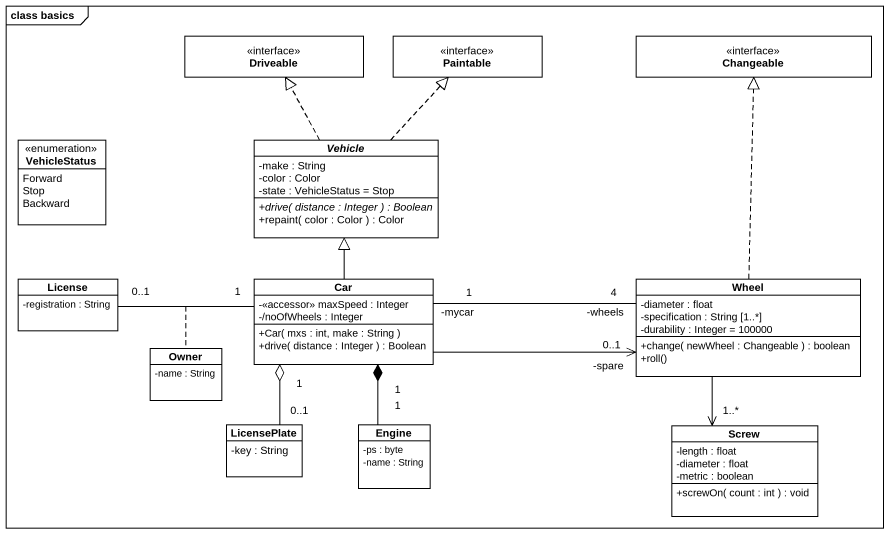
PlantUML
@startuml
mainframe class basics
hide circle
hide empty members
skinparam classAttributeIconSize 0
interface Driveable
interface Paintable
interface Changeable
enum VehicleStatus {
  Forward
  Stop
  Backward
}
abstract class Vehicle {
  -make : String
  -color : Color
  -state : VehicleStatus = Stop
  {abstract} +drive( distance : Integer ) : Boolean
  +repaint( color : Color ) : Color
}
class License {
  -registration : String
}
class Car {
  -<<accessor>> maxSpeed : Integer
  -/noOfWheels : Integer
  +Car( mxs : int, make : String )
  +drive( distance : Integer ) : Boolean
}
class Wheel {
  -diameter : float
  -specification : String [1..*]
  -durability : Integer = 100000
  +change( newWheel : Changeable ) : boolean
  +roll()
}
class Owner {
  -name : String
}
class LicensePlate {
  -key : String
}
class Engine {
  -ps : byte
  -name : String
}
class Screw {
  -length : float
  -diameter : float
  -metric : boolean
  +screwOn( count : int ) : void
}
Vehicle .up.|> Driveable
Vehicle .up.|> Paintable
Car -up-|> Vehicle
Car "1" -left- "0..1" License
(Car, License) .. Owner
Car -right-> "-spare\n0..1" Wheel
Car "-mycar\n1" -right- "-wheels\n4" Wheel
Car "1" o-- "0..1" LicensePlate
Car "1" *-- "1" Engine
Wheel .up.|> Changeable
Wheel --> "1..*" Screw
@enduml
